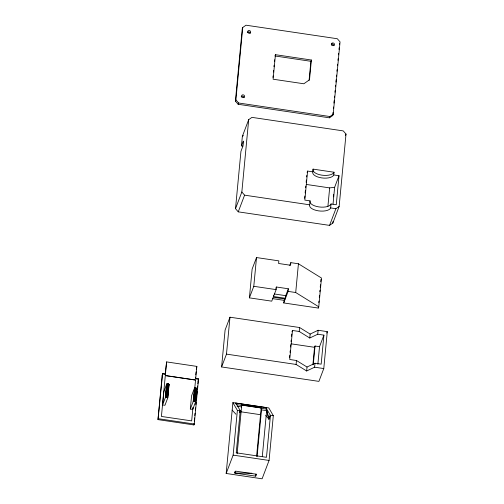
<?xml version="1.0" encoding="UTF-8"?>
<svg xmlns="http://www.w3.org/2000/svg" width="504" height="504" viewBox="0 0 504 504"><rect width="100%" height="100%" fill="white"/><g stroke="black" fill="none" stroke-linecap="round" stroke-linejoin="round"><path stroke-width="0.76" d="M167.801 397.788L167.101 397.158L165.495 397.31L162.559 404.926L164.953 405.279L167.801 397.788L169.067 384.394L167.738 383.815L166.66 384.174L163.813 391.665L162.559 404.926M169.067 384.394L168.538 385.894M195.552 401.902L194.853 401.279L193.246 401.423L190.31 409.04L192.711 409.393L195.552 401.902L196.818 388.508L195.489 387.929L194.412 388.294L191.57 395.785L190.31 409.04M196.818 388.508L196.295 390.008M157.991 419.611L162.124 376.016L162.616 373.527L165.463 373.943L166.603 361.91L196.844 366.395L195.703 378.428L198.544 378.851L194.261 424.04L193.92 424.941L157.991 419.611L162.616 373.527M165.186 374.163L166.603 361.91M194.727 388.553L195.552 380.022L165.312 375.537L161.419 416.455L191.678 420.89L192.919 407.78M165.4 397.435L166.66 384.174M165.495 397.31L166.748 384.048M165.659 397.202L166.918 383.941M165.892 397.12L167.145 383.865M166.169 397.076L167.429 383.821M166.477 397.07L167.738 383.815M166.792 397.095L168.053 383.84M167.101 397.158L168.355 383.903M167.372 397.253L168.626 383.998M167.586 397.373L168.84 384.117M167.738 397.511L168.991 384.25M193.158 401.549L194.506 388.168M195.426 378.649L195.571 377.131M195.785 374.863L196.069 371.832M196.289 369.564L196.844 366.395M192.711 409.393L192.856 407.837M193.416 401.316L194.67 388.061M193.643 401.241L194.903 387.979M193.927 401.19L195.18 387.935M194.235 401.184L195.489 387.929M194.55 401.216L195.804 387.954M194.853 401.279L196.113 388.017M195.124 401.373L196.377 388.111M195.338 401.486L196.598 388.231M195.489 401.625L196.749 388.37M193.92 424.941L194.072 423.379M194.292 421.048L194.588 417.929M194.809 415.598L195.029 413.261M195.325 410.149L195.546 407.812M195.842 404.693L196.062 402.362M196.283 400.025L196.579 396.913M196.799 394.575L197.096 391.463M197.316 389.126L197.612 386.014M197.833 383.676L198.544 378.851M235.399 101.109L242.26 28.766L242.745 27.481L245.996 25.2L337.315 38.739L340.055 41.908L333.194 114.257L332.709 115.536L329.459 117.823L238.14 104.278L235.399 101.109L235.891 99.83L242.745 27.481M241.46 145.864L242.361 136.332L248.699 119.65L251.95 117.369L343.268 130.908L346.009 134.077L339.148 206.419L332.816 223.102L329.559 225.382L238.241 211.844L235.507 208.675L240.944 151.313L242.651 146.828A3.043 0.328 -81.6 0 0 243.394 142.815A3.043 0.328 -81.6 0 0 243.167 141.378L241.46 145.864L242.953 146.091M221.602 366.956L225.099 330.038L229.975 317.205L299.59 327.524L310.149 334.064L318.112 330.271L327.285 331.632L323.782 368.556L318.912 381.383L221.602 366.956L226.479 354.123L229.975 317.205M235.507 208.675L241.844 191.993L248.699 119.65M226.17 473.47L232.886 402.627L268.815 407.95L273.307 415.699L269.067 460.448L262.099 478.8L226.17 473.47L233.138 455.125L237.378 410.369L232.892 402.639M285.321 297.732L285.201 299.042L273.225 297.266L271.738 301.165L249.404 297.858L252.126 269.111L256.517 257.557L278.851 260.87L278.605 263.485L290.581 265.262L290.827 262.647L298.431 263.775L321.483 278.038L318.755 306.785L318.27 308.064L283.714 302.942L284.703 298.374M237.138 453.707L241.567 406.936L241.24 404.933L261.179 407.887L256.612 456.101M272.922 77.433L273.067 75.902M273.433 72.066L273.577 70.535M273.937 66.704L274.082 65.174M274.447 61.337L274.592 59.806M275.442 54.69L273.118 79.216L303.83 83.771L309.5 79.796L311.371 60.02L275.442 54.69L274.957 55.975L310.886 61.299L311.371 60.02M249.404 297.858L253.789 286.303L256.517 257.557M257.078 456.662L261.507 409.891L261.173 407.994L241.233 405.04M234.908 471.687L234.769 473.042L255.723 476.154L255.912 474.106M275.852 288.382L276.375 287.003L288.351 288.779L288.105 291.394L285.484 298.286L273.508 296.51L273.634 295.199M273.508 296.51L276.129 289.617L276.375 287.003M262.288 456.611L266.647 410.653L265.822 407.522L270.314 415.258L268.853 419.108L270.465 415.277L266.484 457.304L236.244 452.819L240.225 410.791L239.734 412.077M285.484 298.286L285.737 295.672L288.351 288.779M309.084 80.319L310.886 61.299M289.529 357.727L289.743 355.433M290.033 352.378L290.178 350.853M290.543 347.036L290.758 344.742M291.047 341.687L291.192 340.162M291.558 336.344L291.772 334.051M318.755 306.785L295.709 292.522L298.431 263.775M304.637 198.318L304.851 196.031M305.141 192.975L305.361 190.682M305.651 187.627L305.796 186.102M306.155 182.284L306.375 179.991M306.665 176.936L306.81 175.411M292.478 330.479L289.724 359.497L296.465 360.499L307.024 367.032L314.987 363.245L321.161 364.159L323.914 335.141L317.74 334.221L309.777 338.014L299.212 331.474L292.478 330.479L291.992 331.758M307.585 171.07L304.832 200.088L310.073 200.869A10.653 4.668 5.4 0 0 318.849 206.911A10.653 4.668 5.4 0 0 331.034 203.975L336.275 204.75L339.022 175.732L333.78 174.957A10.653 4.668 5.4 0 1 321.596 177.893A10.653 4.668 5.4 0 1 312.827 171.845L307.585 171.07L307.1 172.355M339.148 206.419L335.897 208.7L330.656 207.925A10.653 4.668 5.4 0 1 318.471 210.861A10.653 4.668 5.4 0 1 309.702 204.819L310.073 200.869M312.827 171.845L313.085 169.124L334.039 172.229L333.78 174.957M323.782 368.556L314.616 367.196L306.652 370.982L296.087 364.449L296.465 360.499M299.212 331.474L299.59 327.524M306.652 370.982L307.024 367.032M309.777 338.014L310.149 334.064M332.709 115.536L333.005 112.43M333.371 108.536L333.522 106.98M333.887 103.093L334.108 100.756M334.404 97.644L334.555 96.094M334.921 92.2L335.072 90.644M335.437 86.757L335.582 85.201M335.878 82.089L336.099 79.752M336.395 76.646L336.546 75.09M336.911 71.196L337.056 69.64M337.428 65.753L337.573 64.197M337.945 60.304L338.089 58.754M338.461 54.86L338.606 53.304M338.978 49.417L339.123 47.861M339.419 44.749L339.564 43.193M312.883 364.871L314.546 347.306L315.038 346.021L319.53 346.689L323.914 335.141M318.27 308.064L318.415 306.514M318.786 302.627L318.931 301.071M319.297 297.19L319.448 295.634M319.813 291.753L319.964 290.197M320.254 287.091L320.475 284.76M320.771 281.648L320.991 279.317M327.921 206.224L329.66 187.898L334.637 187.28L339.022 175.732M313.299 364.348L315.038 346.021M314.616 367.196L314.987 363.245M317.74 334.221L318.112 330.271M330.656 207.925L331.034 203.975M333.358 196.881L333.579 194.582M317.86 364.253L319.53 346.689M333.043 204.082L334.637 187.28M332.816 223.102L332.961 221.546M162.124 376.016L162.578 373.962L165.419 374.384M198.053 381.339L198.507 379.291L195.659 378.869M238.14 104.278L238.625 102.999L235.891 99.83M238.241 211.844L244.579 195.161L241.844 191.993M195.533 380.066L165.293 375.587M331.538 44.478L332.029 43.199M329.459 117.823L329.944 116.537L333.194 114.257M289.781 265.4L290.827 262.647M239.646 412.738L240.377 410.817L235.727 403.049L265.822 407.516M345.454 135.526L346.009 134.077M283.714 302.942L285.201 299.042M329.559 225.382L335.897 208.7M255.723 476.154L256.448 474.233L235.494 471.127L234.769 473.042L251.874 473.243M326.737 333.075L327.285 331.632M239.57 412.732L240.377 410.817L237.378 410.369M270.465 415.277L268.853 419.108L266.282 409.273M242.361 136.332L243.445 135.57M238.625 102.999L329.944 116.537M306.312 184.439L329.66 187.898M244.579 195.161L309.702 204.819M253.789 286.303L276.129 289.617M288.105 291.394L295.709 292.522M274.504 294.002L285.737 295.672M272.733 298.664L283.966 300.327M291.205 343.841L314.546 347.306M226.479 354.123L296.087 364.449M241.315 405.336L236.3 404.592L235.885 403.08M261.255 408.297L266.244 409.034M237.145 406.281L241.567 406.936M261.507 409.891L266.647 410.653M270.314 415.258L273.307 415.699M240.597 411.749L260.536 414.704M158.332 418.711L194.261 424.04M233.138 455.125L269.067 460.448M265.671 415.466L269.004 419.126L266.427 409.298M232.174 410.111L235.916 414.219M247.262 32.602A1.525 1.361 20.8 0 1 250.167 33.39M331.273 44.724A1.525 1.361 20.8 0 1 333.988 45.461M241.164 96.913A1.525 1.361 20.8 0 1 244.075 97.7M334.039 172.229A10.653 4.668 5.4 0 1 321.854 175.165A10.653 4.668 5.4 0 1 313.085 169.124M241.914 97.001A1.525 1.361 20.8 0 0 244.478 96.762A1.525 1.361 20.8 0 0 242.802 94.821A1.525 1.361 20.8 0 0 241.914 97.001M331.846 45.121A1.525 1.361 20.8 0 0 334.404 44.881A1.525 1.361 20.8 0 0 332.728 42.941A1.525 1.361 20.8 0 0 331.846 45.121M248.012 32.691A1.525 1.361 20.8 0 0 250.57 32.451A1.525 1.361 20.8 0 0 248.894 30.511A1.525 1.361 20.8 0 0 248.012 32.691"/></g></svg>
